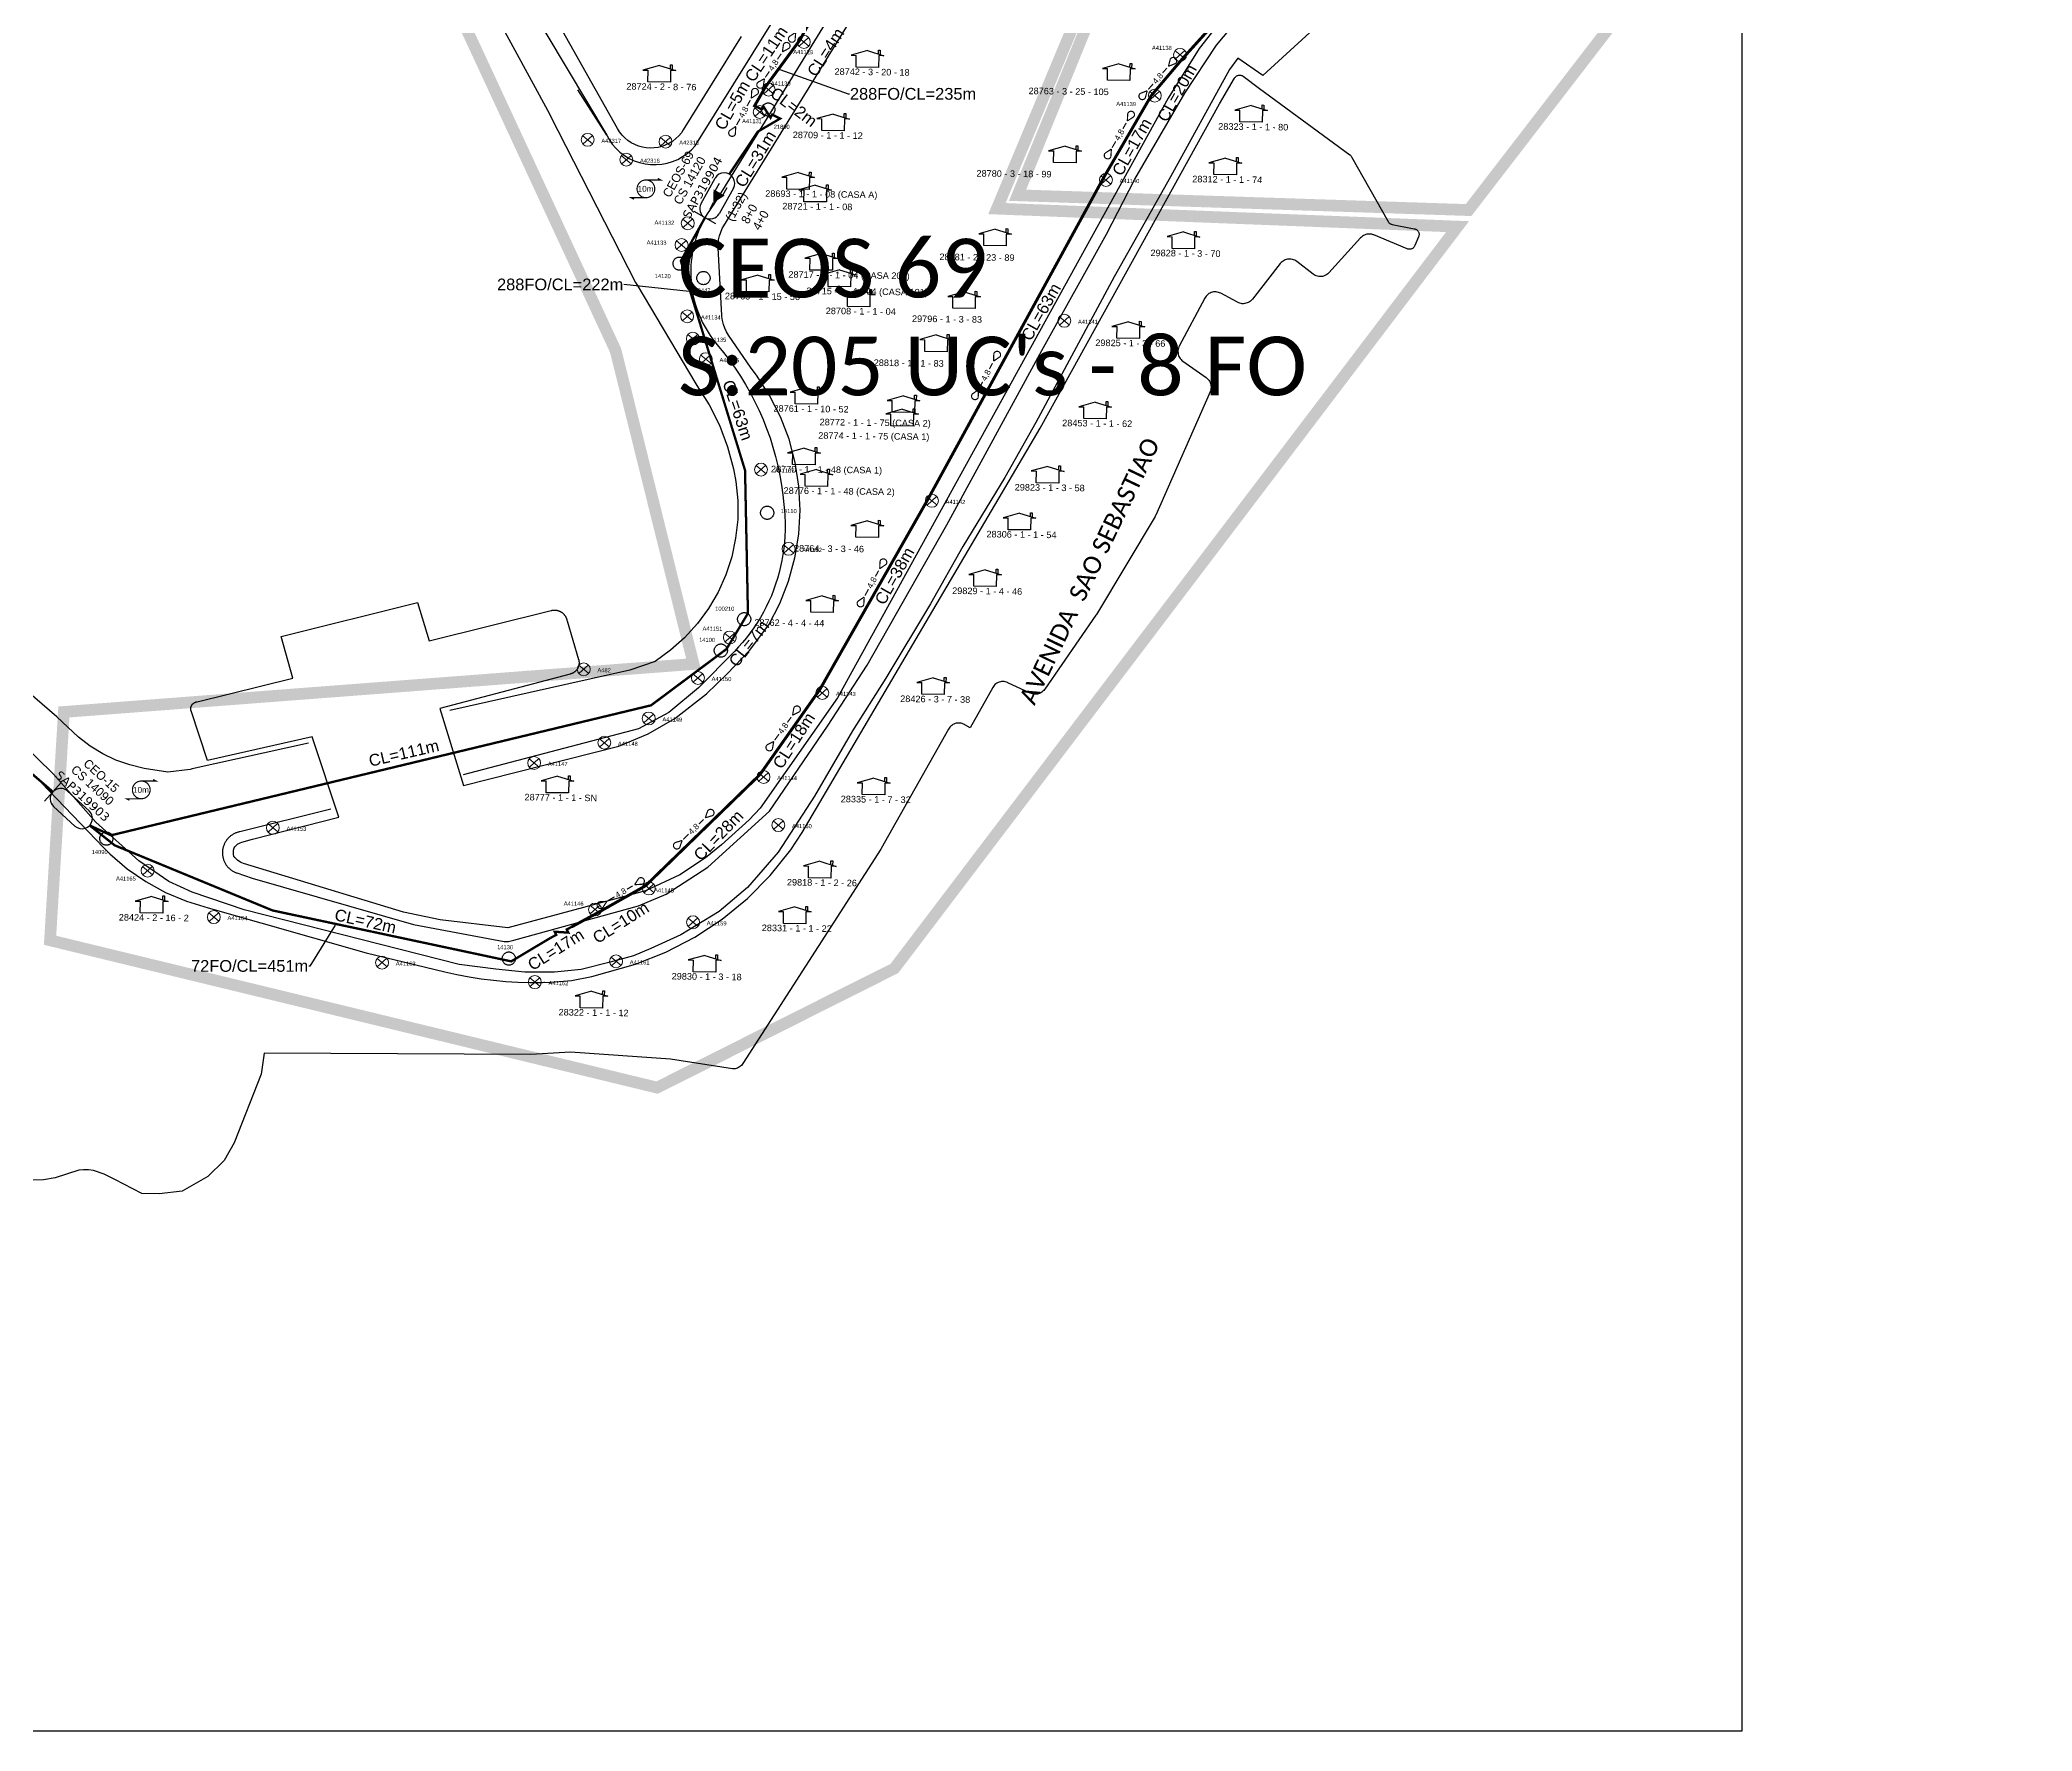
# Model space of a CAD drawing. Header units: millimetres. Extents: x 676447 to 689606, y 7455628 to 7463967.
# Drawn here: x 688321.4 to 688660.7, y 7460886.4 to 7461174.4 of the extents above; entities that cross this region are included whole.
import ezdxf
from ezdxf.enums import TextEntityAlignment as Align

# ---------------------------------------------------------------- set-up
doc = ezdxf.new("R2010")
doc.units = ezdxf.units.MM
doc.header["$LTSCALE"] = 0.1
doc.header["$MEASUREMENT"] = 0
doc.linetypes.add('PHANTOM2', pattern=[1.25, 0.625, -0.125, 0.125, -0.125, 0.125, -0.125])
doc.layers.add('10.4-Postes', color=1, linetype='Continuous', lineweight=0)
for name, color, linetype in [('Caixas Subterrâneas', 5, 'Continuous'), ('CELULARIZAÇÃO CABO 5', 7, 'Continuous'), ('CEO', 1, 'Continuous'), ('CEOS', 1, 'Continuous'), ('label_cabos', 7, 'Continuous'), ('label_cabos @ 1', 7, 'Continuous'), ('LAYOUT', 7, 'Continuous'), ('LEGENDAS_INFRAESTRUTURAS', 7, 'Continuous'), ('MUB_MEIOFIO', 7, 'Continuous'), ('MUB_QUADRAS', 7, 'Continuous'), ('MUB_SEGMENTO', 7, 'Continuous'), ('NOS_DE_INFRAESTRUTURA', 7, 'Continuous'), ('surveys', 7, 'Continuous'), ('SURVEYS_LEGENDAS', 7, 'Continuous')]:
    doc.layers.add(name, color=color, linetype=linetype)
doc.styles.add('ARIAL', font='arial.ttf')
doc.styles.add('Legend', font='calibri.ttf')
doc.styles.add('siredit', font='verdana.ttf')
doc.styles.get("Standard").update_dxf_attribs({"font": 'arial.ttf'})
doc.styles.add('Style-font000', font='font000.shx')
doc.linetypes.add('FENCELINE1', pattern='A,0.25,-0.1,[133,ltypeshp.shx,S=0.1,R=0,X=-0.1,Y=0],-0.1,1', length=1.45)
doc.dimstyles.new('FW', dxfattribs={"dimscale": 0, "dimtxt": 2, "dimasz": 0.18, "dimexe": 0.18, "dimexo": 0.0625, "dimgap": 0.09, "dimtad": 0, "dimtoh": 1, "dimdec": 0, "dimzin": 0, "dimdsep": 46, "dimtxsty": 'Standard', "dimcen": 0.09, "dimse1": 1, "dimse2": 1, "dimsd1": 1, "dimsd2": 1, "dimclrt": 7, "dimadec": 0, "dimazin": 0, "dimtfac": 1, "dimtdec": 0, "dimtofl": 0, "dimtmove": 0, "dimatfit": 3, "dimfxl": 0, "dimtolj": 1, "dimtzin": 0, "dimarcsym": 0})

# ---------------------------------------------------------------- blocks, each defined once
blk = doc.blocks.new('PTPT')
at = {"layer": '10.4-Postes', "color": 1, "linetype": 'PHANTOM2'}
for points in [[(-0.0000079, 0.0000104), (0.0000075, -0.000002)], [(0.000007, 0.0000109), (-0.0000074, -0.0000025)]]:
    blk.add_lwpolyline(points, dxfattribs=at)
at = {"layer": '10.4-Postes', "color": 1}
blk.add_circle((-0.0000002, 0.0000042), 0.00000987, dxfattribs=at)
blk = doc.blocks.new('MHMZ')
at = {"linetype": 'PHANTOM2'}
blk.add_circle((0, 0), 0.0000101, dxfattribs=at)
blk = doc.blocks.new('LVLV')
for p, q in [((0, 0.0000254), (-0.0000251, 0.000018)), ((-0.0000251, 0.000018), (-0.0000173, 0.000018)), ((-0.0000172, 0), (-0.0000172, 0.0000179)), ((0.0000172, 0), (-0.0000172, 0)), ((0, 0.0000254), (0.0000251, 0.000018)), ((0.0000169, 0.0000264), (0.0000195, 0.0000264)), ((0.0000169, 0.0000205), (0.0000169, 0.0000264)), ((0.0000251, 0.000018), (0.0000172, 0.000018)), ((0.0000172, 0.000018), (0.0000172, 0)), ((0.0000195, 0.0000264), (0.0000195, 0.0000198))]:
    blk.add_line(p, q)
blk = doc.blocks.new('ceo')
at = {"layer": 'CEO'}
for p, q in [((1.77, 1.77), (6.73, 1.77)), ((6.73, -1.77), (1.77, -1.77))]:
    blk.add_line(p, q, dxfattribs=at)
blk.add_lwpolyline([(0, -2.13), (0, 2.13)], dxfattribs=at)
for centre, start, end in [((1.77, 0), 90, 270), ((6.73, 0), 270, 90)]:
    blk.add_arc(centre, 1.77, start, end, dxfattribs=at)
for tag, height, style, p in [('NOME?', 1.5, 'Style-font000', (4.25, 7.59)), ('LOCAL?', 1.5, 'Style-font000', (4.25, 5.37)), ('TIPO?', 1.48, 'siredit', (4.25, 2.88))]:
    blk.add_attdef(tag, text='', height=height, dxfattribs=dict(at, style=style)).set_placement(p, align=Align.MIDDLE_CENTER)
at = {"layer": 'CEO', "style": 'siredit', "flags": 1}
for tag, height, p in [('ID', 0.887, (4.25, 9.07)), ('COORX', 0.739, (4.25, -1.77)), ('COORY', 0.739, (4.25, -1.77))]:
    blk.add_attdef(tag, text='', height=height, dxfattribs=at).set_placement(p, align=Align.MIDDLE_CENTER)
at = {"layer": 'CEO', "style": 'Style-font000'}
blk.add_attdef('FIBRAS_RESERVA', text='', height=1.5, dxfattribs=at).set_placement((4.25, -2.94), align=Align.TOP_CENTER)
blk = doc.blocks.new('A$C1BC366C8')
at = {"layer": 'LAYOUT', "color": 5, "linetype": 'Continuous', "const_width": 0.4}
blk.add_lwpolyline([(-2, 0), (-1, 0), (-1, 0.6), (1, -0.6), (1, 0), (2, 0)], dxfattribs=at)
blk = doc.blocks.new('ceos')
at = {"layer": 'CEOS'}
for p, q in [((1.77, 1.77), (6.73, 1.77)), ((6.73, -1.77), (1.77, -1.77))]:
    blk.add_line(p, q, dxfattribs=at)
for points in [[(0, -2.13), (0, 2.13)], [(2.88, 0), (1.69, 0)], [(4.84, 0.7), (6.34, 0.7)], [(4.84, -0.77), (6.34, -0.77)]]:
    blk.add_lwpolyline(points, dxfattribs=at)
blk.add_lwpolyline([(2.88, 0, 0, 2.18, 0), (4.93, 0, 2.18, 2.18, 0)], format="xyseb", dxfattribs=at)
for centre, start, end in [((1.77, 0), 90, 270), ((6.73, 0), 270, 90)]:
    blk.add_arc(centre, 1.77, start, end, dxfattribs=at)
for tag, height, style, p in [('NOME?', 1.5, 'Style-font000', (4.25, 7.59)), ('LOCAL?', 1.5, 'Style-font000', (4.25, 5.37)), ('TIPO?', 1.48, 'siredit', (4.25, 2.88))]:
    blk.add_attdef(tag, text='', height=height, dxfattribs=dict(at, style=style)).set_placement(p, align=Align.MIDDLE_CENTER)
at = {"layer": 'CEOS', "style": 'siredit', "flags": 1}
for tag, height, p in [('ID', 0.887, (4.25, 9.07)), ('COORX', 0.739, (4.25, -1.77)), ('COORY', 0.739, (4.25, -1.77))]:
    blk.add_attdef(tag, text='', height=height, dxfattribs=at).set_placement(p, align=Align.MIDDLE_CENTER)
at = {"layer": 'CEOS', "style": 'Style-font000'}
for tag, p in [('RACIO_SPLITAGEM', (4.25, -2.94)), ('FIBRAS_FUSIONADAS', (4.25, -5.51)), ('FIBRAS_RESERVA', (4.25, -7.73))]:
    blk.add_attdef(tag, text='', height=1.5, dxfattribs=at).set_placement(p, align=Align.TOP_CENTER)
blk = doc.blocks.new('A$C6C8C5D0A')
at = {"layer": 'LAYOUT', "const_width": 0.2}
for points in [[(-2.77, -0.03), (-3.9, 0.55, 1.175638), (-3.95, -0.61), (-2.77, -0.03)], [(2.73, -0.02), (3.9, -0.62, 1.175638), (3.86, 0.54), (2.73, -0.02)]]:
    blk.add_lwpolyline(points, format="xyb", dxfattribs=at)
for points in [[(-2.5, -0.03), (-1.25, -0.03)], [(1.21, -0.02), (2.35, -0.02)]]:
    blk.add_lwpolyline(points, dxfattribs=at)
at = {"layer": 'LAYOUT', "style": 'ARIAL'}
blk.add_text('4,8', height=1, dxfattribs=at).set_placement((0, 0), align=Align.MIDDLE_CENTER)
blk = doc.blocks.new('A$C6FB0096B')
at = {"layer": 'LAYOUT', "color": 0, "const_width": 0.2}
blk.add_lwpolyline([(0, 1.51, 1.000012), (0, -1.51, 0.999978)], format="xyb", close=True, dxfattribs=at)
for points in [[(0, 1.51), (2.52, 1.51), (2.02, 1.77)], [(0, -1.51), (-2.52, -1.51), (-2.02, -1.77)]]:
    blk.add_lwpolyline(points, dxfattribs=at)
at = {"layer": 'LAYOUT', "color": 0}
blk.add_text('10m', height=1, dxfattribs=at).set_placement((-0.06, 0), align=Align.MIDDLE_CENTER)

msp = doc.modelspace()

# ---------------------------------------------------------------- linework, layer by layer
at = {"linetype": 'Continuous'}
msp.add_lwpolyline([(688611.27, 7460886.36), (687937.42, 7460886.36), (687937.42, 7461413.29), (688611.27, 7461413.29)], close=True, dxfattribs=at)
at = {"color": 1, "const_width": 0.4}
for points in [[(688438.81, 7461151.51), (688443.65, 7461158.74), (688447.46, 7461160.97), (688446.99, 7461161.2)], [(688329.86, 7461040.6), (688333.5, 7461038.92), (688425.48, 7461061.05), (688438.32, 7461070.63), (688441.98, 7461076.72), (688441.98, 7461076.72), (688441.49, 7461101.06), (688430.55, 7461136.73), (688434.67, 7461144.09)], [(688298.85, 7461067.67), (688323.58, 7461046.33)], [(688329.86, 7461040.6), (688334.12, 7461037.21), (688361.01, 7461026.12), (688401.66, 7461017.45), (688408.44, 7461021.5)]]:
    msp.add_lwpolyline(points, dxfattribs=at)
at = {"layer": 'CELULARIZAÇÃO CABO 5', "color": 2, "const_width": 2}
msp.add_lwpolyline([(688659.72, 7461268.61), (688564.73, 7461145.39), (688564.73, 7461145.39), (688564.73, 7461145.39), (688564.73, 7461145.39), (688487.91, 7461147.91), (688508.71, 7461198.88)], dxfattribs=at)
at = {"layer": 'CELULARIZAÇÃO CABO 5', "color": 4, "const_width": 2}
msp.add_lwpolyline([(688465.45, 7461246.01), (688496.71, 7461243.85), (688505.64, 7461259.24), (688553.27, 7461248.94), (688553.27, 7461248.94), (688553.27, 7461248.94), (688553.27, 7461248.94), (688507.6, 7461201.19), (688484.39, 7461145.64), (688484.39, 7461145.64), (688562.85, 7461142.57), (688466.92, 7461016.24), (688466.92, 7461016.24), (688426.51, 7460995.95), (688323.11, 7461021.04), (688325.47, 7461059.92), (688432.71, 7461068.09), (688419.44, 7461121.48), (688366.78, 7461234.93), (688401.34, 7461240.27), (688456.56, 7461230.23), (688456.56, 7461230.23), (688465.45, 7461246.01)], dxfattribs=at)
at = {"layer": 'LAYOUT', "color": 1, "linetype": 'FENCELINE1', "ltscale": 0.002, "const_width": 0.5}
for points in [[(688443.42, 7461163), (688443.42, 7461163), (688443.12, 7461163.15), (688445, 7461166.42), (688450.87, 7461174.41), (688452.61, 7461177.63), (688460.36, 7461190.05), (688467.56, 7461201.49), (688472.83, 7461210.23), (688481.31, 7461223.76), (688492.12, 7461241.98), (688501.46, 7461256.46), (688512.72, 7461274.65), (688519.07, 7461279.3), (688524.83, 7461278.4), (688525.03, 7461278.96), (688523.34, 7461279.77)], [(688411.99, 7461023.34), (688416.47, 7461025.77), (688424.52, 7461030.31), (688444, 7461049.23), (688454.2, 7461063.7), (688472.64, 7461096.15), (688502.57, 7461150.91), (688510.66, 7461164.86), (688516.11, 7461171.3), (688550.77, 7461209.61), (688559.03, 7461220.01), (688565.87, 7461228.48), (688572.8, 7461237.41), (688578.23, 7461245.11), (688577.17, 7461240.28)]]:
    msp.add_lwpolyline(points, dxfattribs=at)
at = {"layer": 'MUB_MEIOFIO', "linetype": 'Continuous'}
for points in [[(688417.92, 7461158.14), (688418.32, 7461157.42), (688418.86, 7461156.64), (688419.49, 7461155.92), (688420.18, 7461155.27), (688420.94, 7461154.69), (688421.76, 7461154.2), (688422.62, 7461153.79), (688423.52, 7461153.48), (688424.45, 7461153.26), (688425.39, 7461153.14), (688426.34, 7461153.13), (688427.29, 7461153.21), (688428.23, 7461153.38), (688429.14, 7461153.66), (688430.02, 7461154.03), (688430.85, 7461154.49), (688431.64, 7461155.03), (688432.36, 7461155.66), (688433.01, 7461156.35), (688515.31, 7461288.39)], [(688518.15, 7461279.65), (688443.45, 7461158.13), (688436.19, 7461146.38), (688435.79, 7461145.85), (688435.42, 7461145.3), (688435.06, 7461144.75), (688434.72, 7461144.17), (688434.4, 7461143.59), (688434.1, 7461143), (688433.83, 7461142.39), (688433.57, 7461141.78), (688433.34, 7461141.16), (688433.13, 7461140.53), (688432.94, 7461139.89), (688432.77, 7461139.25), (688432.62, 7461138.6), (688432.5, 7461137.95), (688432.4, 7461137.29), (688432.32, 7461136.63), (688432.27, 7461135.97), (688432.24, 7461135.31), (688432.23, 7461134.64), (688432.25, 7461133.98), (688432.29, 7461133.32), (688432.35, 7461132.66), (688432.43, 7461132), (688432.54, 7461131.34), (688432.67, 7461130.69), (688432.83, 7461130.05), (688433, 7461129.4), (688433.2, 7461128.77), (688433.42, 7461128.14), (688433.66, 7461127.53), (688433.93, 7461126.92), (688434.21, 7461126.32), (688434.52, 7461125.73), (688434.84, 7461125.15), (688435.19, 7461124.58), (688435.55, 7461124.03), (688435.94, 7461123.48), (688436.34, 7461122.96), (688436.76, 7461122.44), (688437.82, 7461121.16), (688438.83, 7461119.84), (688439.79, 7461118.48), (688440.71, 7461117.09), (688441.58, 7461115.67), (688442.4, 7461114.23), (688443.17, 7461112.75), (688443.89, 7461111.25), (688444.56, 7461109.73), (688445.17, 7461108.18), (688445.74, 7461106.61), (688446.24, 7461105.03), (688446.7, 7461103.43), (688447.09, 7461101.81), (688447.43, 7461100.18), (688447.72, 7461098.54), (688447.95, 7461096.89), (688448.12, 7461095.24), (688448.24, 7461093.58), (688448.3, 7461091.92), (688448.3, 7461090.87), (688448.26, 7461089.83), (688448.19, 7461088.79), (688448.09, 7461087.76), (688447.94, 7461086.73), (688447.77, 7461085.7), (688447.55, 7461084.68), (688447.3, 7461083.67), (688447.02, 7461082.67), (688446.7, 7461081.67), (688446.35, 7461080.69), (688445.97, 7461079.72), (688445.55, 7461078.77), (688445.1, 7461077.83), (688444.62, 7461076.91), (688444.1, 7461076), (688443.56, 7461075.12), (688442.98, 7461074.25), (688442.38, 7461073.4), (688441.74, 7461072.57), (688441.08, 7461071.77), (688440.39, 7461070.99), (688439.68, 7461070.23), (688433.58, 7461064.01), (688428.49, 7461059.83), (688423.34, 7461057.05), (688393.46, 7461049.24)], [(688357.55, 7461254.83), (688408.17, 7461161.76), (688408.32, 7461161.48), (688422.85, 7461133.08), (688423.06, 7461132.7), (688433.09, 7461115.78), (688433.26, 7461115.54), (688435.37, 7461112.25), (688437.13, 7461108.75), (688438.51, 7461105.09), (688439.5, 7461101.3), (688439.91, 7461099.15), (688440.24, 7461095.94), (688440.24, 7461092.72), (688439.89, 7461089.51), (688439.21, 7461086.36), (688438.21, 7461083.29), (688436.89, 7461080.35), (688435.27, 7461077.56), (688433.37, 7461074.96), (688431.2, 7461072.57), (688428.8, 7461070.42), (688426.19, 7461068.53), (688421.85, 7461067.03), (688391.22, 7461060.17)], [(688397.32, 7461192.65), (688417.92, 7461158.14), (688413.03, 7461165.88)], [(688370.91, 7461043.39), (688355.46, 7461039.52), (688355.33, 7461039.5), (688355.21, 7461039.47), (688355.09, 7461039.43), (688354.97, 7461039.4), (688354.85, 7461039.36), (688354.73, 7461039.31), (688354.62, 7461039.26), (688354.5, 7461039.21), (688354.39, 7461039.15), (688354.28, 7461039.09), (688354.17, 7461039.02), (688354.07, 7461038.95), (688353.97, 7461038.88), (688353.87, 7461038.81), (688353.77, 7461038.73), (688353.67, 7461038.64), (688353.58, 7461038.56), (688353.49, 7461038.47), (688353.41, 7461038.38), (688353.32, 7461038.28), (688353.24, 7461038.18), (688353.17, 7461038.08), (688353.1, 7461037.98), (688353.03, 7461037.88), (688352.96, 7461037.77), (688352.9, 7461037.66), (688352.84, 7461037.55), (688352.79, 7461037.43), (688352.74, 7461037.32), (688352.69, 7461037.2), (688352.65, 7461037.08), (688352.61, 7461036.96), (688352.58, 7461036.84), (688352.55, 7461036.72), (688352.53, 7461036.59), (688352.51, 7461036.47), (688352.49, 7461036.35), (688352.48, 7461036.22), (688352.47, 7461036.09), (688352.47, 7461035.97), (688352.47, 7461035.84), (688352.47, 7461035.72), (688352.48, 7461035.59), (688352.5, 7461035.47), (688352.52, 7461035.34), (688352.54, 7461035.22), (688352.57, 7461035.1), (688352.6, 7461034.97), (688352.63, 7461034.85), (688352.67, 7461034.73), (688352.72, 7461034.62), (688352.76, 7461034.5), (688352.82, 7461034.38), (688352.87, 7461034.27), (688352.93, 7461034.16), (688352.99, 7461034.05), (688353.06, 7461033.95), (688353.13, 7461033.84), (688353.21, 7461033.74), (688353.28, 7461033.64), (688353.36, 7461033.54), (688353.45, 7461033.45), (688353.54, 7461033.36), (688353.63, 7461033.27), (688353.72, 7461033.19), (688353.82, 7461033.11), (688353.92, 7461033.03), (688354.02, 7461032.96), (688354.12, 7461032.89), (688354.23, 7461032.82), (688354.34, 7461032.76), (688354.45, 7461032.7), (688354.56, 7461032.64), (688354.68, 7461032.59), (688354.79, 7461032.54), (688354.91, 7461032.5), (688357.51, 7461031.59), (688385.03, 7461023.71), (688400.45, 7461020.81), (688401.17, 7461020.81), (688402.08, 7461021.05), (688423.34, 7461026.93), (688428.07, 7461028.92), (688435.16, 7461033.47), (688445.66, 7461043.02), (688455.53, 7461057.48), (688462.28, 7461067.87), (688475.84, 7461091.8), (688492.02, 7461121.5), (688503.06, 7461141.27), (688507.9, 7461150.66), (688516.39, 7461165.27), (688521.79, 7461173.5), (688531.97, 7461185.64)], [(688539.65, 7461177.47), (688529.68, 7461168.28), (688525.44, 7461171.27), (688524, 7461169.34), (688513.96, 7461151.06), (688504.35, 7461134.03), (688491.02, 7461109.23), (688485.74, 7461099.87), (688478.6, 7461088.1), (688473.09, 7461078.31), (688465.47, 7461065.69), (688459.81, 7461056.71), (688453.34, 7461045.57), (688447.15, 7461036.06), (688441.88, 7461030.02), (688437.07, 7461025.96), (688430.57, 7461021.95), (688425.45, 7461019.62), (688422.47, 7461018.4), (688418.49, 7461017.32), (688413.56, 7461016.04), (688409.01, 7461015.61), (688403.98, 7461015.61), (688399.02, 7461016.1), (688392.78, 7461016.89), (688356.19, 7461026.21), (688347.34, 7461029.21), (688343.34, 7461031.03), (688338.25, 7461034.59), (688330.91, 7461041.13), (688323.71, 7461049.34), (688317.95, 7461054.95)], [(688367.11, 7461054.58), (688347.31, 7461050.21), (688346.96, 7461050.13), (688343.18, 7461049.65), (688339.14, 7461050.32), (688336.7, 7461050.9), (688334.34, 7461051.74), (688332.08, 7461052.81), (688329.94, 7461054.12), (688327.95, 7461055.64), (688326.13, 7461057.36), (688324.25, 7461059.08), (688272.23, 7461103.93)]]:
    msp.add_lwpolyline(points, dxfattribs=at)
at = {"layer": 'MUB_QUADRAS', "linetype": 'Continuous'}
for points in [[(688372.31, 7461042), (688367.76, 7461055.67), (688349.92, 7461051.65), (688347.14, 7461060.1), (688347.12, 7461060.14), (688347.11, 7461060.18), (688347.1, 7461060.22), (688347.1, 7461060.26), (688347.09, 7461060.3), (688347.08, 7461060.34), (688347.08, 7461060.38), (688347.08, 7461060.42), (688347.08, 7461060.46), (688347.08, 7461060.5), (688347.08, 7461060.54), (688347.08, 7461060.59), (688347.09, 7461060.63), (688347.09, 7461060.67), (688347.1, 7461060.71), (688347.11, 7461060.75), (688347.12, 7461060.79), (688347.13, 7461060.83), (688347.15, 7461060.87), (688347.16, 7461060.9), (688347.18, 7461060.94), (688347.19, 7461060.98), (688347.21, 7461061.02), (688347.23, 7461061.05), (688347.25, 7461061.09), (688347.27, 7461061.12), (688347.3, 7461061.16), (688347.32, 7461061.19), (688347.35, 7461061.22), (688347.38, 7461061.25), (688347.4, 7461061.28), (688347.43, 7461061.31), (688347.46, 7461061.34), (688347.49, 7461061.37), (688347.52, 7461061.39), (688347.56, 7461061.42), (688347.59, 7461061.44), (688347.63, 7461061.46), (688347.66, 7461061.49), (688347.7, 7461061.51), (688347.73, 7461061.53), (688347.77, 7461061.54), (688347.81, 7461061.56), (688347.85, 7461061.57), (688347.89, 7461061.59), (688347.92, 7461061.6), (688347.96, 7461061.61), (688348, 7461061.62), (688348.04, 7461061.63), (688348.09, 7461061.63), (688348.13, 7461061.64), (688348.17, 7461061.64), (688364.46, 7461065.66), (688362.5, 7461072.77), (688385.7, 7461078.54), (688387.66, 7461072.05), (688408.49, 7461077.2), (688408.57, 7461077.22), (688408.64, 7461077.23), (688408.72, 7461077.24), (688408.8, 7461077.25), (688408.87, 7461077.26), (688408.95, 7461077.26), (688409.02, 7461077.27), (688409.1, 7461077.26), (688409.18, 7461077.26), (688409.25, 7461077.25), (688409.33, 7461077.24), (688409.41, 7461077.23), (688409.48, 7461077.22), (688409.55, 7461077.2), (688409.63, 7461077.18), (688409.7, 7461077.16), (688409.77, 7461077.13), (688409.84, 7461077.1), (688409.92, 7461077.07), (688409.98, 7461077.04), (688410.05, 7461077.01), (688410.12, 7461076.97), (688410.18, 7461076.93), (688410.25, 7461076.89), (688410.31, 7461076.84), (688410.37, 7461076.8), (688410.43, 7461076.75), (688410.49, 7461076.7), (688410.54, 7461076.65), (688410.6, 7461076.59), (688410.65, 7461076.54), (688410.7, 7461076.48), (688410.75, 7461076.42), (688410.79, 7461076.36), (688410.84, 7461076.3), (688410.88, 7461076.23), (688410.92, 7461076.17), (688410.96, 7461076.1), (688410.99, 7461076.03), (688411.02, 7461075.96), (688411.05, 7461075.89), (688411.08, 7461075.82), (688411.1, 7461075.75), (688411.13, 7461075.67), (688411.14, 7461075.6), (688411.16, 7461075.53), (688411.18, 7461075.45), (688413.14, 7461068.86), (688413.15, 7461068.79), (688413.17, 7461068.72), (688413.18, 7461068.66), (688413.19, 7461068.59), (688413.2, 7461068.52), (688413.21, 7461068.45), (688413.21, 7461068.39), (688413.22, 7461068.32), (688413.22, 7461068.25), (688413.21, 7461068.18), (688413.21, 7461068.11), (688413.2, 7461068.05), (688413.19, 7461067.98), (688413.18, 7461067.91), (688413.16, 7461067.84), (688413.15, 7461067.78), (688413.13, 7461067.71), (688413.11, 7461067.65), (688413.08, 7461067.58), (688413.06, 7461067.52), (688413.03, 7461067.46), (688413, 7461067.4), (688412.97, 7461067.34), (688412.93, 7461067.28), (688412.9, 7461067.22), (688412.86, 7461067.16), (688412.82, 7461067.11), (688412.77, 7461067.05), (688412.73, 7461067), (688412.68, 7461066.95), (688412.64, 7461066.9), (688412.59, 7461066.86), (688412.54, 7461066.81), (688412.48, 7461066.77), (688412.43, 7461066.73), (688412.37, 7461066.69), (688412.32, 7461066.65), (688412.26, 7461066.61), (688412.2, 7461066.58), (688412.14, 7461066.55), (688412.08, 7461066.52), (688412.02, 7461066.49), (688411.95, 7461066.46), (688411.89, 7461066.44), (688411.82, 7461066.42), (688411.76, 7461066.4), (688411.69, 7461066.38), (688389.52, 7461060.51), (688393.53, 7461047.38), (688419.98, 7461054.08), (688425, 7461056.19), (688429.51, 7461058.81), (688434.9, 7461063.03), (688438.45, 7461066.41), (688442.22, 7461070.4), (688445.56, 7461074.76), (688447.43, 7461078.4), (688448.9, 7461082.21), (688449.97, 7461086.16), (688450.63, 7461090.19), (688450.85, 7461094.28), (688450.65, 7461098.36), (688450.02, 7461102.4), (688448.98, 7461106.35), (688447.52, 7461110.17), (688445.68, 7461113.82), (688443.46, 7461117.26), (688442.54, 7461118.48), (688438.69, 7461124.07), (688438.33, 7461124.65), (688438.04, 7461125.27), (688437.81, 7461125.91), (688437.65, 7461126.57), (688437.56, 7461127.24), (688437.55, 7461127.41), (688436.92, 7461138.95), (688436.92, 7461139.64), (688436.99, 7461140.31), (688437.13, 7461140.98), (688437.34, 7461141.63), (688437.61, 7461142.25), (688437.88, 7461142.72), (688442.43, 7461150.09), (688508.97, 7461257.86)], [(688440.82, 7461174.96), (688430.95, 7461159.03), (688430.64, 7461158.56), (688430.2, 7461158.04), (688429.72, 7461157.57), (688429.18, 7461157.14), (688428.61, 7461156.78), (688428, 7461156.48), (688427.36, 7461156.24), (688426.7, 7461156.07), (688426.03, 7461155.98), (688425.35, 7461155.95), (688424.67, 7461155.99), (688424, 7461156.11), (688423.34, 7461156.29), (688422.71, 7461156.54), (688422.11, 7461156.86), (688421.54, 7461157.24), (688421.02, 7461157.67), (688420.54, 7461158.16), (688420.12, 7461158.69), (688419.76, 7461159.27), (688399.72, 7461194.95)], [(688525.12, 7461180.92), (688518.83, 7461172.88), (688513.53, 7461164.42), (688457.22, 7461062.35), (688444.09, 7461043.52), (688442.2, 7461041.55), (688437.46, 7461037.29), (688434.76, 7461035.08), (688430.39, 7461032.17), (688424.56, 7461029.47), (688401.09, 7461023.17), (688389.54, 7461024.52), (688383.3, 7461025.85), (688356.08, 7461034.12), (688355.8, 7461034.22), (688355.52, 7461034.34), (688355.26, 7461034.5), (688355.02, 7461034.68), (688354.79, 7461034.89), (688354.59, 7461035.12), (688354.42, 7461035.37), (688354.35, 7461035.67), (688354.33, 7461036.04), (688354.36, 7461036.4), (688354.49, 7461036.76), (688354.6, 7461036.93), (688354.75, 7461037.11), (688354.89, 7461037.26), (688355.1, 7461037.45), (688355.27, 7461037.55), (688355.48, 7461037.66), (688355.76, 7461037.75), (688357.59, 7461038.27), (688372.31, 7461042)], [(688407.01, 7461013.86), (688407.22, 7461013.88), (688407.33, 7461013.88), (688408, 7461013.87), (688408.45, 7461013.88), (688411.94, 7461014.19), (688415.37, 7461014.86), (688422.81, 7461016.98), (688427.99, 7461019), (688432.93, 7461021.56), (688437.58, 7461024.62), (688441.88, 7461028.14), (688445.79, 7461032.1), (688449.26, 7461036.44), (688451.22, 7461039.37), (688491.73, 7461108.23), (688522.31, 7461163.47), (688524.87, 7461167.88), (688524.93, 7461167.97), (688525, 7461168.05), (688525.07, 7461168.12), (688525.15, 7461168.19), (688525.24, 7461168.24), (688525.33, 7461168.29), (688525.43, 7461168.33), (688525.53, 7461168.35), (688525.64, 7461168.37), (688525.74, 7461168.37), (688525.85, 7461168.37), (688525.95, 7461168.35), (688526.05, 7461168.32), (688526.15, 7461168.28), (688526.24, 7461168.24), (688526.33, 7461168.18), (688529.13, 7461166.12), (688544.51, 7461154.8), (688544.59, 7461154.73), (688544.66, 7461154.65), (688544.73, 7461154.57), (688544.79, 7461154.48), (688551.02, 7461143.43), (688551.04, 7461143.41), (688551.1, 7461143.32), (688551.16, 7461143.24), (688551.24, 7461143.17), (688551.32, 7461143.1), (688551.41, 7461143.05), (688551.51, 7461143), (688551.6, 7461142.97), (688551.71, 7461142.94), (688555.48, 7461142.22), (688555.58, 7461142.2), (688555.68, 7461142.16), (688555.77, 7461142.12), (688555.86, 7461142.06), (688555.94, 7461142), (688556.02, 7461141.93), (688556.09, 7461141.85), (688556.15, 7461141.76), (688556.2, 7461141.67), (688556.24, 7461141.57), (688556.27, 7461141.47), (688556.29, 7461141.37), (688556.29, 7461141.26), (688556.29, 7461141.16), (688556.28, 7461141.05), (688556.25, 7461140.95), (688556.22, 7461140.85), (688555.58, 7461139.33), (688555.54, 7461139.24), (688555.48, 7461139.15), (688555.42, 7461139.07), (688555.35, 7461138.99), (688555.27, 7461138.92), (688555.18, 7461138.86), (688555.09, 7461138.81), (688554.99, 7461138.77), (688554.89, 7461138.74), (688554.79, 7461138.72), (688554.69, 7461138.72), (688554.58, 7461138.72), (688554.48, 7461138.73), (688554.38, 7461138.76), (688554.28, 7461138.79), (688548.59, 7461141.15), (688548.45, 7461141.2), (688548.25, 7461141.26), (688548.04, 7461141.29), (688547.83, 7461141.3), (688547.62, 7461141.29), (688547.42, 7461141.26), (688547.22, 7461141.21), (688547.02, 7461141.14), (688546.83, 7461141.04), (688546.66, 7461140.93), (688546.49, 7461140.8), (688546.34, 7461140.65), (688540.94, 7461134.72), (688540.91, 7461134.69), (688540.76, 7461134.54), (688540.59, 7461134.42), (688540.41, 7461134.31), (688540.22, 7461134.22), (688540.03, 7461134.15), (688539.82, 7461134.1), (688539.62, 7461134.07), (688539.41, 7461134.07), (688539.2, 7461134.09), (688538.99, 7461134.12), (688538.79, 7461134.18), (688538.6, 7461134.26), (688538.41, 7461134.36), (688538.24, 7461134.48), (688535.45, 7461136.63), (688535.29, 7461136.74), (688535.11, 7461136.84), (688534.92, 7461136.92), (688534.72, 7461136.99), (688534.51, 7461137.03), (688534.3, 7461137.04), (688534.09, 7461137.04), (688533.89, 7461137.02), (688533.68, 7461136.97), (688533.48, 7461136.9), (688533.29, 7461136.81), (688533.12, 7461136.7), (688532.95, 7461136.58), (688532.79, 7461136.44), (688532.66, 7461136.28), (688527.91, 7461130.21), (688527.86, 7461130.16), (688527.72, 7461130), (688527.56, 7461129.87), (688527.39, 7461129.75), (688527.2, 7461129.65), (688527.01, 7461129.57), (688526.81, 7461129.51), (688526.6, 7461129.47), (688526.4, 7461129.45), (688526.19, 7461129.45), (688525.98, 7461129.48), (688525.77, 7461129.53), (688525.58, 7461129.6), (688525.39, 7461129.68), (688522.52, 7461131.22), (688522.51, 7461131.23), (688522.32, 7461131.31), (688522.13, 7461131.38), (688521.92, 7461131.43), (688521.71, 7461131.46), (688521.5, 7461131.46), (688521.3, 7461131.44), (688521.09, 7461131.4), (688520.89, 7461131.34), (688520.7, 7461131.26), (688520.51, 7461131.16), (688520.34, 7461131.04), (688520.18, 7461130.9), (688520.04, 7461130.75), (688519.92, 7461130.58), (688519.81, 7461130.4), (688515.46, 7461122.23), (688515.39, 7461122.09), (688515.31, 7461121.89), (688515.26, 7461121.69), (688515.23, 7461121.48), (688515.22, 7461121.27), (688515.24, 7461121.06), (688515.27, 7461120.86), (688515.33, 7461120.65), (688515.4, 7461120.46), (688515.5, 7461120.27), (688515.62, 7461120.1), (688515.75, 7461119.94), (688515.9, 7461119.79), (688516.06, 7461119.66), (688520.02, 7461116.85), (688520.03, 7461116.85), (688520.19, 7461116.71), (688520.34, 7461116.57), (688520.48, 7461116.41), (688520.59, 7461116.23), (688520.69, 7461116.04), (688520.76, 7461115.85), (688520.82, 7461115.65), (688520.85, 7461115.44), (688520.86, 7461115.23), (688520.85, 7461115.02), (688520.82, 7461114.81), (688520.77, 7461114.61), (688520.69, 7461114.42), (688511.43, 7461093.41), (688511.41, 7461093.38), (688511.32, 7461093.19), (688501.33, 7461076.5), (688501.26, 7461076.39), (688492.56, 7461063.81), (688492.51, 7461063.74), (688492.38, 7461063.58), (688492.23, 7461063.44), (688492.06, 7461063.31), (688491.88, 7461063.2), (688491.7, 7461063.11), (688491.5, 7461063.03), (688491.3, 7461062.98), (688491.09, 7461062.95), (688490.88, 7461062.95), (688490.67, 7461062.96), (688490.46, 7461063), (688490.26, 7461063.06), (688490.07, 7461063.14), (688486.26, 7461064.91), (688486.21, 7461064.94), (688486.01, 7461065.01), (688485.81, 7461065.06), (688485.6, 7461065.09), (688485.39, 7461065.1), (688485.18, 7461065.09), (688484.98, 7461065.05), (688484.77, 7461065), (688484.58, 7461064.92), (688484.39, 7461064.82), (688484.22, 7461064.71), (688484.06, 7461064.57), (688483.91, 7461064.42), (688483.78, 7461064.26), (688483.67, 7461064.08), (688479.81, 7461057.2), (688478.93, 7461057.74), (688478.87, 7461057.78), (688478.68, 7461057.87), (688478.48, 7461057.94), (688478.28, 7461057.99), (688478.07, 7461058.02), (688477.86, 7461058.03), (688477.66, 7461058.02), (688477.45, 7461057.99), (688477.25, 7461057.93), (688477.05, 7461057.85), (688476.87, 7461057.76), (688476.69, 7461057.64), (688476.53, 7461057.51), (688476.38, 7461057.36), (688476.25, 7461057.19), (688476.14, 7461057.02), (688464.67, 7461036.68), (688464.61, 7461036.58), (688441.13, 7461000.06), (688441.01, 7460999.89), (688440.87, 7460999.74), (688440.72, 7460999.59), (688440.55, 7460999.47), (688440.37, 7460999.36), (688440.18, 7460999.28), (688439.98, 7460999.21), (688439.78, 7460999.17), (688439.57, 7460999.14), (688439.36, 7460999.14), (688428.81, 7461000.78), (688411.76, 7461002), (688404.99, 7461001.57), (688359.58, 7461001.79), (688359.08, 7460998.22), (688354.49, 7460986.55), (688352.74, 7460983.53), (688349.96, 7460980.79), (688345.63, 7460978.31), (688341.67, 7460977.84), (688338.76, 7460977.91), (688334.16, 7460980.31), (688332.33, 7460981.22), (688330.5, 7460981.81), (688329.63, 7460981.95), (688328.8, 7460981.97), (688328.02, 7460981.87), (688323.98, 7460980.57), (688322.01, 7460980.24), (688320.05, 7460980.2)], [(688316.24, 7461053.5), (688332.25, 7461036.8), (688333.3, 7461035.75), (688336.22, 7461033.23), (688339.4, 7461031.03), (688342.78, 7461029.17), (688346.34, 7461027.68), (688350.04, 7461026.56), (688376.98, 7461018.88), (688390.37, 7461015.67), (688392.42, 7461015.21), (688394.48, 7461014.82), (688396.55, 7461014.5), (688398.63, 7461014.24), (688400.72, 7461014.04), (688402.81, 7461013.92), (688404.91, 7461013.85), (688407.01, 7461013.86)]]:
    msp.add_lwpolyline(points, dxfattribs=at)

# ---------------------------------------------------------------- block references
at = {"layer": 'Caixas Subterrâneas', "color": 5}
for p, xscale, yscale, zscale, rotation in [((688445.44, 7461162.52), 111319.4907932736, 111319.4907932736, 111319.4907932736, 359.2832374386339), ((688430.35, 7461136.27), 111319.4907932736, 111319.4907932736, 111319.4907932736, 359.2832865279513), ((688434.4, 7461133.81), 111319.4907932736, 111319.4907932736, 111319.4907932736, 359.2832703770099), ((688445.26, 7461093.84), 111319.4907932736, 111319.4907932736, 111319.4907932736, 359.2832165178075), ((688441.34, 7461075.72), 111319.4907932736, 111319.4907932736, 111319.4907932736, 359.283225754142), ((688437.36, 7461070.38), 111319.4907932736, 111319.4907932736, 111319.4907932736, 359.2832392039508), ((688332.7, 7461038.35), 111319.4907932735, 111319.4907932735, 111319.4907932735, 359.283626944377), ((688401.25, 7461017.93), 111319.4907932736, 111319.4907932736, 111319.4907932736, 359.2833599698223)]:
    msp.add_blockref('MHMZ', p, dxfattribs=dict(at, xscale=xscale, yscale=yscale, zscale=zscale, rotation=rotation))
at = {"layer": 'CEO', "linetype": 'Continuous'}
ref = msp.add_blockref('ceo', (688323.58, 7461046.33), dxfattribs=dict(at, rotation=317.6060446571676))
ref.add_attrib('NOME?', 'CEO-15', dxfattribs={"height": 1.499, "rotation": 317.606, "style": 'Style-font000'}).set_placement((688331.84, 7461049.07), align=Align.MIDDLE_CENTER)
ref.add_attrib('LOCAL?', 'CS 14090', dxfattribs={"height": 1.499, "rotation": 317.606, "style": 'Style-font000'}).set_placement((688330.34, 7461047.44), align=Align.MIDDLE_CENTER)
ref.add_attrib('TIPO?', 'SAP319903', dxfattribs={"height": 1.478, "rotation": 317.606, "style": 'siredit'}).set_placement((688328.66, 7461045.59), align=Align.MIDDLE_CENTER)
at = {"layer": 'CEOS', "linetype": 'Continuous', "rotation": 60.80935243138264}
msp.add_blockref('ceos', (688434.67, 7461144.09), dxfattribs=at).add_auto_attribs({'NOME?': 'CEOS-69', 'LOCAL?': 'CS 14120', 'TIPO?': 'SAP319904', 'RACIO_SPLITAGEM': '(1:32)', 'FIBRAS_FUSIONADAS': '8+0', 'FIBRAS_RESERVA': '4+0'})
at = {"layer": 'LAYOUT', "linetype": 'Continuous'}
for name, p, rotation in [('A$C6C8C5D0A', (688451.48, 7461178.04), 59.69156802286054), ('A$C6C8C5D0A', (688446.31, 7461170.07), 55.94947022875607), ('A$C6C8C5D0A', (688511.79, 7461167.83), 48.86697853392371), ('A$C6C8C5D0A', (688441.22, 7461162.06), 60.96865379969712), ('A$C1BC366C8', (688445.21, 7461162.1), 333.2576245002035), ('A$C6C8C5D0A', (688505.23, 7461158.2), 60.26530915629928), ('A$C6C8C5D0A', (688482.52, 7461117.26), 61.99202163869628), ('A$C6C8C5D0A', (688463.09, 7461081.94), 61.14875782155111), ('A$C6C8C5D0A', (688447.97, 7461057.16), 54.13667471499156), ('A$C6C8C5D0A', (688432.74, 7461040), 44.30679375267572), ('A$C6C8C5D0A', (688420.32, 7461029.12), 30.82493806488531), ('A$C1BC366C8', (688410.22, 7461022.42), 27.40928263607823)]:
    msp.add_blockref(name, p, dxfattribs=dict(at, rotation=rotation))
for p in [(688424.6, 7461149.01), (688338.65, 7461046.65)]:
    msp.add_blockref('A$C6FB0096B', p, dxfattribs=at)
at = {"layer": 'NOS_DE_INFRAESTRUTURA', "color": 1}
for p, xscale, yscale, zscale, rotation in [((688451.52, 7461173.56), 111319.4907932735, 111319.4907932735, 111319.4907932735, 359.2832178105197), ((688515.6, 7461171.35), 111319.4907932736, 111319.4907932736, 111319.4907932736, 359.2829735500297), ((688445.52, 7461165.44), 111319.4907932736, 111319.4907932736, 111319.4907932736, 359.283238067944), ((688511.3, 7461164.41), 111319.4907932736, 111319.4907932736, 111319.4907932736, 359.2829876996695), ((688444.01, 7461161.62), 111319.4907932736, 111319.4907932736, 111319.4907932736, 359.2832425746325), ((688414.7, 7461156.89), 111319.4907932736, 111319.4907932736, 111319.4907932736, 359.2833524959088), ((688427.96, 7461156.57), 111319.4907932736, 111319.4907932736, 111319.4907932736, 359.2833020121624), ((688421.28, 7461153.5), 111319.4907932736, 111319.4907932736, 111319.4907932736, 359.2833264470796), ((688502.97, 7461150.06), 111319.4907932736, 111319.4907932736, 111319.4907932736, 359.283014845116), ((688431.75, 7461142.68), 111319.4907932735, 111319.4907932735, 111319.4907932735, 359.2832832326163), ((688430.69, 7461138.98), 111319.4907932736, 111319.4907932736, 111319.4907932736, 359.2832860873731), ((688431.65, 7461126.82), 111319.4907932736, 111319.4907932736, 111319.4907932736, 359.2832786176813), ((688495.88, 7461126.07), 111319.4907932736, 111319.4907932736, 111319.4907932736, 359.2830342512467), ((688432.61, 7461123.02), 111319.4907932735, 111319.4907932735, 111319.4907932735, 359.2832738076273), ((688434.82, 7461119.53), 111319.4907932736, 111319.4907932736, 111319.4907932736, 359.2832642774222), ((688444.23, 7461100.73), 111319.4907932736, 111319.4907932736, 111319.4907932736, 359.283222621279), ((688473.33, 7461095.41), 111319.4907932736, 111319.4907932736, 111319.4907932736, 359.2831103129056), ((688448.92, 7461087.23), 111319.4907932735, 111319.4907932735, 111319.4907932735, 359.2832005495466), ((688438.91, 7461072.14), 111319.4907932736, 111319.4907932736, 111319.4907932736, 359.28323386379), ((688414.03, 7461066.72), 111319.4907932736, 111319.4907932736, 111319.4907932736, 359.2833267249634), ((688433.48, 7461065.24), 111319.4907932735, 111319.4907932735, 111319.4907932735, 359.2832523195175), ((688454.66, 7461062.7), 111319.4907932735, 111319.4907932735, 111319.4907932735, 359.2831710132158), ((688425.1, 7461058.34), 111319.4907932736, 111319.4907932736, 111319.4907932736, 359.2832820164418), ((688417.53, 7461054.22), 111319.4907932736, 111319.4907932736, 111319.4907932736, 359.2833094928791), ((688405.58, 7461050.77), 111319.4907932736, 111319.4907932736, 111319.4907932736, 359.2833538397369), ((688444.65, 7461048.38), 111319.4907932735, 111319.4907932735, 111319.4907932735, 359.2832045800298), ((688361.07, 7461039.74), 111319.4907932736, 111319.4907932736, 111319.4907932736, 359.2835195458105), ((688447.17, 7461040.19), 111319.4907932736, 111319.4907932736, 111319.4907932736, 359.2831924132985), ((688339.74, 7461032.43), 111319.4907932736, 111319.4907932736, 111319.4907932736, 359.2835983112231), ((688425.12, 7461029.4), 111319.4907932736, 111319.4907932736, 111319.4907932736, 359.2832728155182), ((688415.96, 7461025.81), 111319.4907932736, 111319.4907932736, 111319.4907932736, 359.2833065217745), ((688351.02, 7461024.52), 111319.4907932736, 111319.4907932736, 111319.4907932736, 359.2835529825095), ((688432.65, 7461023.64), 111319.4907932736, 111319.4907932736, 111319.4907932736, 359.2832424142735), ((688379.68, 7461016.77), 111319.4907932736, 111319.4907932736, 111319.4907932736, 359.2834415924638), ((688419.54, 7461016.98), 111319.4907932736, 111319.4907932736, 111319.4907932736, 359.2832901265567), ((688405.7, 7461013.45), 111319.4907932736, 111319.4907932736, 111319.4907932736, 359.283341649194)]:
    msp.add_blockref('PTPT', p, dxfattribs=dict(at, xscale=xscale, yscale=yscale, zscale=zscale, rotation=rotation))
at = {"layer": 'surveys', "color": 0}
for p, xscale, yscale, zscale, rotation in [((688462.32, 7461169.71), 111319.4907932736, 111319.4907932736, 111319.4907932736, 359.2831755477119), ((688426.87, 7461167.19), 111319.4907932736, 111319.4907932736, 111319.4907932736, 359.2833095024189), ((688505.14, 7461167.46), 111319.4907932736, 111319.4907932736, 111319.4907932736, 359.2829964675066), ((688527.67, 7461160.37), 111319.4907932736, 111319.4907932736, 111319.4907932736, 359.2829241935997), ((688456.46, 7461158.92), 111319.4907932736, 111319.4907932736, 111319.4907932736, 359.2832038209765), ((688495.96, 7461153.44), 111319.4907932736, 111319.4907932736, 111319.4907932736, 359.2830269844284), ((688523.26, 7461151.41), 111319.4907932736, 111319.4907932736, 111319.4907932736, 359.2829381696773), ((688450.52, 7461148.94), 111319.4907932736, 111319.4907932736, 111319.4907932736, 359.2832138763429), ((688453.42, 7461146.79), 111319.4907932736, 111319.4907932736, 111319.4907932736, 359.2832021536591), ((688484.05, 7461139.31), 111319.4907932735, 111319.4907932735, 111319.4907932735, 359.2830542426855), ((688516.13, 7461138.83), 111319.4907932736, 111319.4907932736, 111319.4907932736, 359.2829612832605), ((688454.46, 7461135.16), 111319.4907932736, 111319.4907932736, 111319.4907932736, 359.2831945641447), ((688457.55, 7461132.37), 111319.4907932736, 111319.4907932736, 111319.4907932736, 359.2831819469288), ((688443.64, 7461131.49), 111319.4907932736, 111319.4907932736, 111319.4907932736, 359.2832345205002), ((688460.83, 7461128.96), 111319.4907932736, 111319.4907932736, 111319.4907932736, 359.2831683995672), ((688478.77, 7461128.64), 111319.4907932736, 111319.4907932736, 111319.4907932736, 359.28305600288), ((688506.75, 7461123.53), 111319.4907932736, 111319.4907932736, 111319.4907932736, 359.2829921470631), ((688474.02, 7461121.29), 111319.4907932736, 111319.4907932736, 111319.4907932736, 359.2830773967989), ((688451.92, 7461112.35), 111319.4907932736, 111319.4907932736, 111319.4907932736, 359.2831812386886), ((688468.22, 7461108.64), 111319.4907932736, 111319.4907932736, 111319.4907932736, 359.2831157741016), ((688468.46, 7461110.93), 111319.4907932735, 111319.4907932735, 111319.4907932735, 359.2831380451507), ((688501.09, 7461109.87), 111319.4907932736, 111319.4907932736, 111319.4907932736, 359.2830093472177), ((688451.5, 7461102.03), 111319.4907932736, 111319.4907932736, 111319.4907932736, 359.2831954029577), ((688453.64, 7461098.36), 111319.4907932736, 111319.4907932736, 111319.4907932736, 359.2831738987268), ((688493.01, 7461098.92), 111319.4907932736, 111319.4907932736, 111319.4907932736, 359.2830366415168), ((688462.29, 7461089.64), 111319.4907932736, 111319.4907932736, 111319.4907932736, 359.2831504946822), ((688488.2, 7461090.94), 111319.4907932736, 111319.4907932736, 111319.4907932736, 359.2830524119115), ((688482.35, 7461081.3), 111319.4907932736, 111319.4907932736, 111319.4907932736, 359.2830716080285), ((688454.59, 7461076.87), 111319.4907932736, 111319.4907932736, 111319.4907932736, 359.2831773201524), ((688473.51, 7461062.9), 111319.4907932736, 111319.4907932736, 111319.4907932736, 359.2830994379776), ((688409.51, 7461046.15), 111319.4907932736, 111319.4907932736, 111319.4907932736, 359.283337421845), ((688463.37, 7461045.83), 111319.4907932736, 111319.4907932736, 111319.4907932736, 359.2831325930368), ((688454.21, 7461031.66), 111319.4907932736, 111319.4907932736, 111319.4907932736, 359.2831629772239), ((688340.4, 7461025.69), 111319.4907932736, 111319.4907932736, 111319.4907932736, 359.2835937008858), ((688449.93, 7461023.89), 111319.4907932736, 111319.4907932736, 111319.4907932736, 359.2831767982747), ((688434.58, 7461015.65), 111319.4907932736, 111319.4907932736, 111319.4907932736, 359.2832325521022), ((688415.32, 7461009.53), 111319.4907932736, 111319.4907932736, 111319.4907932736, 359.2833038560169)]:
    msp.add_blockref('LVLV', p, dxfattribs=dict(at, xscale=xscale, yscale=yscale, zscale=zscale, rotation=rotation))

# ---------------------------------------------------------------- texts
at = {"layer": 'CELULARIZAÇÃO CABO 5', "insert": (688430.08, 7461140.5), "char_height": 10, "attachment_point": 1, "style": 'Legend'}
msp.add_mtext_dynamic_manual_height_columns("{\\C4;CEOS 69\\PS:205 UC's - 8 FO}", width=159.4451, gutter_width=5, heights=[0], dxfattribs=at)
at = {"layer": 'label_cabos', "linetype": 'Continuous', "char_height": 2, "attachment_point": 4}
for s, insert, rotation in [('CL=11m', (688442.13, 7461167.54), 56.2159), ('CL=4m', (688452.77, 7461168.45), 57.2312), ('CL=20m', (688512.46, 7461160.69), 60.5857), ('CL=5m', (688437.07, 7461159.28), 60.3725), ('CL=2m', (688446.17, 7461165.69), 322.7476), ('CL=17m', (688504.77, 7461151.5), 60.5857), ('CL=31m', (688440.47, 7461149.56), 58.4281), ('CL=63m', (688489.29, 7461123.41), 60.5857), ('CL=63m', (688438.54, 7461116.36), 288.5959), ('CL=38m', (688464.34, 7461078.45), 60.5857), ('CL=7m', (688439.34, 7461068), 51.7619), ('CL=18m', (688446.91, 7461050.57), 57.1092), ('CL=111m', (688377.44, 7461051.54), 12.9914), ('CL=28m', (688433.25, 7461035.09), 45.8102), ('CL=10m', (688415.82, 7461021.21), 32.2521), ('CL=72m', (688371.64, 7461025.45), 347.4788), ('CL=17m', (688404.75, 7461016.61), 32.2521)]:
    msp.add_mtext(s, dxfattribs=dict(at, insert=insert, rotation=rotation))
at = {"layer": 'label_cabos', "linetype": 'Continuous', "char_height": 2}
for s, insert, attachment_point in [('288FO/CL=235m', (688459.35, 7461165.17), 4), ('288FO/CL=222m', (688420.75, 7461132.71), 6), ('72FO/CL=451m', (688367.08, 7461016.66), 6)]:
    msp.add_mtext(s, dxfattribs=dict(at, insert=insert, attachment_point=attachment_point))
at = {"layer": 'LEGENDAS_INFRAESTRUTURAS', "color": 1}
for s, rotation, p in [('A41129', 359.2832, (688449.7, 7461171.97)), ('A41138', 359.283, (688510.79, 7461172.69)), ('A41130', 359.2832, (688445.86, 7461166.62)), ('A41139', 359.283, (688504.71, 7461163.13)), ('A41131', 359.2832, (688440.99, 7461160.21)), ('A42317', 359.2833, (688417.01, 7461156.86)), ('A42315', 359.2833, (688430.27, 7461156.54)), ('A42316', 359.2833, (688423.59, 7461153.47)), ('A41140', 359.283, (688505.28, 7461150.03)), ('A41132', 359.2833, (688426.06, 7461142.92)), ('A41133', 359.2833, (688424.73, 7461139.53)), ('A41134', 359.2833, (688433.96, 7461126.79)), ('A41141', 359.283, (688498.19, 7461126.04)), ('A41135', 359.2833, (688434.91, 7461122.99)), ('A41136', 359.2833, (688437.13, 7461119.5)), ('A41137', 359.2832, (688446.54, 7461100.7)), ('A41142', 359.2831, (688475.64, 7461095.38)), ('A41152', 359.2832, (688451.23, 7461087.21)), ('A41151', 359.2832, (688434.24, 7461073.77)), ('A482', 359.2833, (688416.34, 7461066.69)), ('A41150', 359.2832, (688435.79, 7461065.21)), ('A41143', 359.2832, (688456.97, 7461062.67)), ('A41149', 359.2833, (688427.41, 7461058.31)), ('A41148', 359.2833, (688419.84, 7461054.19)), ('A41147', 359.2833, (688407.89, 7461050.74)), ('A41144', 359.2832, (688446.96, 7461048.35)), ('A41153', 359.2835, (688363.38, 7461039.71)), ('A41160', 359.2832, (688449.48, 7461040.16)), ('A41165', 359.2836, (688334.34, 7461031.22)), ('A41145', 359.2833, (688425.99, 7461029.21)), ('A41146', 359.2833, (688410.61, 7461026.96)), ('A41164', 359.2835, (688353.33, 7461024.5)), ('A41159', 359.2832, (688434.96, 7461023.61)), ('A41163', 359.2834, (688381.99, 7461016.74)), ('A41161', 359.2833, (688421.85, 7461016.95)), ('A41162', 359.2833, (688408.01, 7461013.42))]:
    msp.add_text(s, height=0.7, rotation=rotation, dxfattribs=at).set_placement(p)
at = {"layer": 'LEGENDAS_INFRAESTRUTURAS', "color": 5}
for s, rotation, p in [('21890', 359.2832, (688446.37, 7461159.24)), ('14120', 359.2833, (688426.11, 7461133.82)), ('3447', 359.2833, (688433.41, 7461131.36)), ('14110', 359.2832, (688447.57, 7461093.81)), ('100210', 359.2832, (688436.4, 7461077.18)), ('14100', 359.2832, (688433.66, 7461071.87)), ('14090', 359.2836, (688330.19, 7461035.74)), ('14130', 359.2834, (688399.25, 7461019.53))]:
    msp.add_text(s, height=0.7, rotation=rotation, dxfattribs=at).set_placement(p)
at = {"layer": 'MUB_SEGMENTO', "color": 253, "style": 'Legend'}
msp.add_text('AVENIDA  SAO SEBASTIAO', height=3, rotation=64.3989, dxfattribs=at).set_placement((688490.77, 7461060.91))
at = {"layer": 'SURVEYS_LEGENDAS', "color": 0}
for s, rotation, p in [('28742 - 3 - 20 - 18', 359.2832, (688456.72, 7461168.43)), ('28724 - 2 - 8 - 76', 359.2833, (688421.27, 7461165.91)), ('28763 - 3 - 25 - 105', 359.283, (688489.77, 7461165.13)), ('28323 - 1 - 1 - 80', 359.2829, (688522.08, 7461159.09)), ('28709 - 1 - 1 - 12', 359.2832, (688449.61, 7461157.65)), ('28780 - 3 - 18 - 99', 359.283, (688480.9, 7461151.1)), ('28693 - 1 - 1 - 08 (CASA A)', 359.2832, (688444.92, 7461147.66)), ('28312 - 1 - 1 - 74', 359.2829, (688517.66, 7461150.13)), ('28721 - 1 - 1 - 08', 359.2832, (688447.83, 7461145.51)), ('29828 - 1 - 3 - 70', 359.283, (688510.54, 7461137.55)), ('28781 - 2 - 23 - 89', 359.2831, (688474.59, 7461136.88)), ('28717 - 1 - 1 - 04 (CASA 201)', 359.2832, (688448.86, 7461133.88)), ('28715 - 1 - 1 - 04 (CASA 101)', 359.2832, (688451.95, 7461131.09)), ('28765 - 1 - 15 - 56', 359.2832, (688438.05, 7461130.21)), ('28708 - 1 - 1 - 04', 359.2832, (688455.23, 7461127.68)), ('29796 - 1 - 3 - 83', 359.2831, (688469.92, 7461126.35)), ('29825 - 1 - 3 - 66', 359.283, (688501.15, 7461122.25)), ('28818 - 1 - 1 - 83', 359.2831, (688463.4, 7461118.85)), ('28761 - 1 - 10 - 52', 359.2832, (688446.33, 7461111.07)), ('28772 - 1 - 1 - 75 (CASA 2)', 359.2831, (688454.19, 7461108.75)), ('28453 - 1 - 1 - 62', 359.283, (688495.5, 7461108.59)), ('28774 - 1 - 1 - 75 (CASA 1)', 359.2831, (688453.95, 7461106.46)), ('28770 - 1 - 1 - 48 (CASA 1)', 359.2832, (688445.9, 7461100.75)), ('28776 - 1 - 1 - 48 (CASA 2)', 359.2832, (688448.05, 7461097.08)), ('29823 - 1 - 3 - 58', 359.283, (688487.41, 7461097.64)), ('28764 - 3 - 3 - 46', 359.2832, (688449.82, 7461087.25)), ('28306 - 1 - 1 - 54', 359.2831, (688482.6, 7461089.66)), ('29829 - 1 - 4 - 46', 359.2831, (688476.76, 7461080.02)), ('28762 - 4 - 4 - 44', 359.2832, (688443.06, 7461074.61)), ('28426 - 3 - 7 - 38', 359.2831, (688467.91, 7461061.62)), ('28777 - 1 - 1 - SN', 359.2833, (688403.92, 7461044.87)), ('28335 - 1 - 7 - 32', 359.2831, (688457.78, 7461044.55)), ('29818 - 1 - 2 - 26', 359.2832, (688448.61, 7461030.38)), ('28424 - 2 - 16 - 2', 359.2836, (688334.81, 7461024.41)), ('28331 - 1 - 1 - 22', 359.2832, (688444.33, 7461022.61)), ('29830 - 1 - 3 - 18', 359.2832, (688428.98, 7461014.37)), ('28322 - 1 - 1 - 12', 359.2833, (688409.72, 7461008.25))]:
    msp.add_text(s, height=1.1132, rotation=rotation, dxfattribs=at).set_placement(p)

# ---------------------------------------------------------------- leaders
at = {"layer": 'label_cabos @ 1', "linetype": 'Continuous', "annotation_type": 0, "has_hookline": 1}
for points, hookline_direction, text_width in [([(688447.39, 7461169.35), (688459.08, 7461165.17), (688459.26, 7461165.17)], 0, 21.23), ([(688431.97, 7461131.51), (688420.84, 7461132.71)], 1, 21.23), ([(688371.7, 7461023.63), (688367.35, 7461016.66), (688367.17, 7461016.66)], 1, 19.63)]:
    msp.add_leader(points, dimstyle='FW', override={"dimscale": 1}, dxfattribs=dict(at, hookline_direction=hookline_direction, text_width=text_width))

doc.saveas('drawing.dxf')
